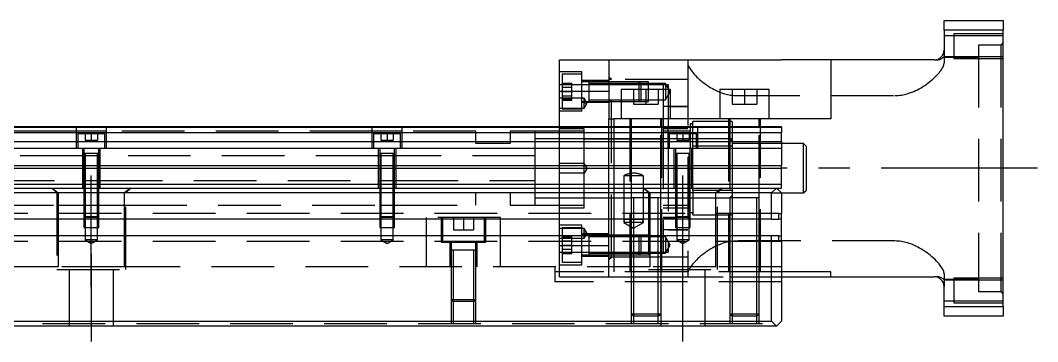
# Model space of a CAD drawing. Extents: x -41 to 1018, y -351 to 109.
# Drawn here: x 605.6 to 812, y -297.8 to -232.6 of the extents above; entities that cross this region are included whole.
import ezdxf

# ---------------------------------------------------------------- set-up
doc = ezdxf.new("R2010")
doc.units = 0
doc.linetypes.add('CENTER', pattern=[50.8, 31.75, -6.35, 6.35, -6.35])
doc.linetypes.add('DASHED', pattern=[19.05, 12.7, -6.35])
doc.layers.get('0').update_dxf_attribs({"linetype": 'CONTINUOUS'})
doc.layers.add('CENTER', color=1, linetype='CENTER')

msp = doc.modelspace()

# ---------------------------------------------------------------- linework, layer by layer
at = {"color": 7, "linetype": 'CONTINUOUS'}
for p, q in [((793, -232.64), (805, -232.64)), ((793, -234.64), (793, -232.64)), ((805, -232.64), (805, -234.64)), ((805, -234.64), (793, -234.64)), ((793, -234.64), (793, -238.64)), ((805, -290.64), (805, -234.64)), ((715, -246.99), (715, -240.64)), ((715, -240.64), (725, -240.64)), ((725, -240.64), (760, -240.64)), ((725, -240.64), (725, -252.64)), ((770, -240.64), (760, -240.64)), ((791, -240.64), (770, -240.64)), ((770, -240.64), (770, -252.64)), ((715, -254.14), (715, -246.99)), ((715, -246.99), (725, -246.99)), ((727.5, -246.64), (727.5, -252.64)), ((737.5, -246.64), (727.5, -246.64)), ((737.5, -252.64), (737.5, -246.64)), ((747.5, -246.64), (747.5, -252.64)), ((757.5, -246.64), (747.5, -246.64)), ((757.5, -252.64), (757.5, -246.64)), ((725, -252.64), (726, -252.64)), ((725, -254.14), (725, -252.64)), ((770, -252.64), (726, -252.64)), ((726, -252.64), (726, -254.14)), ((473.5, -254.14), (760, -254.14)), ((473.5, -254.27), (760, -254.27)), ((473.5, -255.35), (760, -255.35)), ((760, -254.27), (760, -254.14)), ((760, -254.27), (760, -255.35)), ((760, -257.22), (760, -255.35)), ((473.5, -257.22), (760, -257.22)), ((760, -257.22), (760, -258.57)), ((473.5, -258.57), (760, -258.57)), ((760, -258.57), (760, -262.05)), ((473.5, -262.05), (760, -262.05)), ((760, -262.64), (760, -262.05)), ((343.5, -262.64), (760, -262.64)), ((760, -265.84), (760, -262.64)), ((0, -265.84), (760, -265.84)), ((760, -266.64), (760, -265.84)), ((1, -266.64), (759, -266.64)), ((758, -267.64), (2, -267.64)), ((758, -267.64), (759, -266.64)), ((758, -272.94), (758, -267.64)), ((759, -266.64), (760, -267.64)), ((759, -266.64), (760, -266.64)), ((760, -267.64), (760, -271.79)), ((759.5, -272.94), (759.5, -271.79)), ((759.5, -271.79), (760, -271.79)), ((760, -272.94), (760, -271.79)), ((758, -272.94), (2, -272.94)), ((758, -272.94), (759.5, -272.94)), ((760, -272.94), (759.5, -272.94)), ((760, -276.34), (760, -272.94)), ((758, -276.34), (2, -276.34)), ((759.5, -276.34), (758, -276.34)), ((758, -293.64), (758, -276.34)), ((759.5, -276.34), (760, -276.34)), ((759.5, -277.49), (759.5, -276.34)), ((760, -277.49), (760, -276.34)), ((760, -277.49), (759.5, -277.49)), ((760, -277.49), (760, -293.64)), ((770, -283.64), (760, -283.64)), ((760, -284.64), (770, -284.64)), ((770, -284.64), (770, -283.64)), ((770, -284.64), (791, -284.64)), ((793, -290.64), (793, -286.64)), ((793, -292.64), (793, -290.64)), ((793, -290.64), (805, -290.64)), ((805, -290.64), (805, -292.64)), ((805, -292.64), (793, -292.64)), ((759, -294.64), (1, -294.64)), ((2, -293.64), (758, -293.64)), ((759, -294.64), (758, -293.64)), ((760, -293.64), (759, -294.64))]:
    msp.add_line(p, q, dxfattribs=at)
at = {"color": 3, "linetype": 'DASHED'}
for p, q in [((795, -235.79), (793, -235.79)), ((805, -235.39), (795, -235.39)), ((795, -235.39), (795, -240.39)), ((805, -235.79), (795, -235.79)), ((805, -237.14), (804.5, -237.64)), ((793, -238.64), (793, -239.99)), ((804.5, -237.64), (800, -237.64)), ((800, -237.64), (800, -287.64)), ((804.5, -237.64), (804.5, -287.64)), ((741, -240.64), (741, -241.26)), ((741, -241.26), (741.01, -241.4)), ((741, -241.26), (741, -284.02)), ((741.01, -241.4), (741.04, -241.56)), ((791, -240.64), (791.52, -240.64)), ((791, -240.64), (791.52, -240.64)), ((791.52, -240.64), (791.52, -240.64)), ((791.52, -240.64), (791.52, -240.64)), ((792.97, -241.54), (792.99, -241.4)), ((792.99, -241.4), (793, -241.26)), ((793, -239.99), (795, -239.99)), ((793, -239.99), (793, -241.26)), ((800, -240.14), (793, -240.14)), ((795, -239.99), (805, -239.99)), ((795, -240.39), (805, -240.39)), ((719.5, -243.08), (715, -243.08)), ((719.5, -251.08), (719.5, -243.08)), ((741.04, -241.56), (741.08, -241.72)), ((741.08, -241.72), (741.15, -241.9)), ((741.15, -241.9), (741.23, -242.08)), ((741.23, -242.08), (741.34, -242.28)), ((741.34, -242.28), (741.45, -242.47)), ((741.45, -242.47), (741.59, -242.68)), ((741.59, -242.68), (741.79, -242.96)), ((741.79, -242.96), (742.02, -243.24)), ((742.02, -243.24), (742.27, -243.54)), ((791.74, -243.52), (791.96, -243.27)), ((791.96, -243.27), (792.16, -243.02)), ((792.16, -243.02), (792.34, -242.78)), ((792.34, -242.78), (792.5, -242.54)), ((792.5, -242.54), (792.65, -242.3)), ((792.65, -242.3), (792.77, -242.07)), ((792.77, -242.07), (792.87, -241.86)), ((792.87, -241.86), (792.93, -241.69)), ((792.93, -241.69), (792.97, -241.54)), ((719.5, -243.58), (715.5, -243.58)), ((715.5, -243.58), (715.5, -247.08)), ((715.5, -245.35), (717.5, -245.35)), ((717.5, -246.22), (717.5, -245.35)), ((725, -244.83), (719.5, -244.83)), ((720.9, -245.08), (719.5, -245.08)), ((720.9, -245.08), (720.89, -245.08)), ((720.9, -245.08), (720.9, -249.08)), ((720.9, -245.08), (720.9, -245.08)), ((725, -245.08), (720.9, -245.08)), ((720.9, -245.08), (720.9, -245.67)), ((725, -245.43), (720.9, -245.43)), ((725.5, -244.64), (725, -244.14)), ((725.5, -244.64), (725, -244.64)), ((731.15, -245.08), (725, -245.08)), ((731.15, -245.08), (725, -245.08)), ((731.5, -245.43), (725, -245.43)), ((725.5, -280.64), (725.5, -244.64)), ((741, -244.64), (725.5, -244.64)), ((731.5, -245.43), (731.15, -245.08)), ((733, -245.08), (731.15, -245.08)), ((731.15, -247.08), (731.15, -245.08)), ((733, -245.43), (731.5, -245.43)), ((731.5, -245.43), (731.5, -247.08)), ((733, -249.08), (733, -245.08)), ((736.5, -245.43), (733, -245.43)), ((737.45, -247.08), (736.5, -245.43)), ((736.5, -245.43), (736.5, -247.08)), ((742.27, -243.54), (742.55, -243.83)), ((742.55, -243.83), (742.85, -244.14)), ((742.85, -244.14), (743.18, -244.44)), ((743.18, -244.44), (743.47, -244.7)), ((743.47, -244.7), (743.77, -244.96)), ((743.77, -244.96), (744.1, -245.22)), ((744.1, -245.22), (744.43, -245.47)), ((744.43, -245.47), (744.79, -245.73)), ((789.43, -245.57), (789.77, -245.32)), ((789.77, -245.32), (790.1, -245.06)), ((790.1, -245.06), (790.42, -244.8)), ((790.42, -244.8), (790.72, -244.54)), ((790.72, -244.54), (791, -244.28)), ((791, -244.28), (791.26, -244.02)), ((791.26, -244.02), (791.51, -243.77)), ((791.51, -243.77), (791.74, -243.52)), ((715, -245.64), (715.5, -245.64)), ((715, -245.64), (715.5, -245.64)), ((715.5, -245.58), (717.5, -245.58)), ((715.5, -245.64), (719.5, -245.64)), ((715.5, -245.64), (719.5, -245.64)), ((715.5, -246.22), (717.5, -246.22)), ((715.5, -247.08), (715.5, -250.58)), ((715.5, -247.08), (717.5, -247.08)), ((717.5, -247.95), (717.5, -246.22)), ((719.5, -245.64), (720.9, -245.64)), ((719.5, -245.64), (720.9, -245.64)), ((720.9, -245.64), (725, -245.64)), ((720.9, -245.64), (725, -245.64)), ((720.9, -245.67), (720.9, -246.94)), ((720.9, -246.94), (720.9, -247.22)), ((720.9, -247.08), (720.9, -249.08)), ((720.9, -247.22), (720.9, -248.5)), ((725, -245.64), (736, -245.64)), ((725, -245.64), (736, -245.64)), ((730, -246.64), (730, -249.64)), ((731.15, -249.08), (731.15, -247.08)), ((731.5, -247.08), (731.5, -248.73)), ((732.5, -246.64), (732.5, -249.64)), ((735, -246.64), (735, -249.64)), ((736, -245.64), (737, -245.64)), ((736, -245.64), (736, -252.64)), ((736.5, -248.73), (737.45, -247.08)), ((736.5, -247.08), (736.5, -248.73)), ((737, -245.64), (737, -254.14)), ((744.79, -245.73), (745.17, -245.98)), ((745.17, -245.98), (745.57, -246.23)), ((745.57, -246.23), (745.98, -246.47)), ((745.98, -246.47), (746.36, -246.68)), ((746.36, -246.68), (746.75, -246.87)), ((746.75, -246.87), (747.16, -247.06)), ((747.16, -247.06), (747.58, -247.23)), ((747.58, -247.23), (748.01, -247.39)), ((748.01, -247.39), (748.45, -247.53)), ((748.45, -247.53), (748.75, -247.61)), ((748.75, -247.61), (749.06, -247.68)), ((750, -246.64), (750, -249.64)), ((752.5, -246.64), (752.5, -249.64)), ((755, -246.64), (755, -249.64)), ((784.99, -247.67), (785.32, -247.59)), ((785.32, -247.59), (785.64, -247.5)), ((785.64, -247.5), (786.05, -247.37)), ((786.05, -247.37), (786.45, -247.22)), ((786.45, -247.22), (786.83, -247.06)), ((786.83, -247.06), (787.21, -246.89)), ((787.21, -246.89), (787.58, -246.71)), ((787.58, -246.71), (787.93, -246.52)), ((787.93, -246.52), (788.33, -246.29)), ((788.33, -246.29), (788.71, -246.06)), ((788.71, -246.06), (789.07, -245.82)), ((789.07, -245.82), (789.43, -245.57)), ((720, -248.44), (715, -248.44)), ((715.5, -247.95), (717.5, -247.95)), ((715.5, -248.58), (717.5, -248.58)), ((715.5, -248.82), (717.5, -248.82)), ((717.5, -248.82), (717.5, -247.95)), ((719.5, -249.08), (720.9, -249.08)), ((725, -249.33), (719.5, -249.33)), ((720.6, -249.44), (720, -248.44)), ((720, -249.44), (720, -248.44)), ((720, -250.44), (720.6, -249.44)), ((720.6, -249.44), (720, -249.44)), ((720, -250.44), (720, -249.44)), ((720.89, -249.08), (720.9, -249.08)), ((720.9, -248.5), (720.9, -249.08)), ((720.9, -248.73), (725, -248.73)), ((720.9, -249.08), (720.9, -249.08)), ((720.9, -249.08), (725, -249.08)), ((725, -248.73), (727.5, -248.73)), ((725, -249.08), (727.5, -249.08)), ((725, -249.08), (727.5, -249.08)), ((727.5, -248.73), (731.5, -248.73)), ((727.5, -249.08), (731.15, -249.08)), ((727.5, -249.08), (731.15, -249.08)), ((730, -249.64), (732.5, -249.64)), ((731.15, -249.08), (731.5, -248.73)), ((731.15, -249.08), (733, -249.08)), ((731.5, -248.73), (733, -248.73)), ((732.5, -249.64), (735, -249.64)), ((733, -248.73), (736.5, -248.73)), ((749.06, -247.68), (749.37, -247.75)), ((749.37, -247.75), (749.68, -247.8)), ((749.68, -247.8), (750.01, -247.84)), ((750, -249.64), (752.5, -249.64)), ((750.01, -247.84), (750.34, -247.88)), ((750.34, -247.88), (750.67, -247.89)), ((750.67, -247.89), (751, -247.9)), ((751, -247.9), (783, -247.9)), ((752.5, -249.64), (755, -249.64)), ((783, -247.9), (783.33, -247.89)), ((783.33, -247.89), (783.66, -247.88)), ((783.66, -247.88), (783.99, -247.84)), ((783.99, -247.84), (784.32, -247.8)), ((784.32, -247.8), (784.66, -247.74)), ((784.66, -247.74), (784.99, -247.67)), ((715, -250.44), (720, -250.44)), ((719.5, -251.08), (715, -251.08)), ((715.5, -250.58), (719.5, -250.58)), ((737, -250.14), (736, -250.14)), ((737, -250.14), (741, -250.14)), ((741, -250.14), (737, -250.14)), ((729.25, -252.64), (729.25, -283.64)), ((729.5, -252.64), (729.5, -254.14)), ((735.5, -254.14), (735.5, -252.64)), ((735.75, -283.64), (735.75, -252.64)), ((736, -252.64), (736, -254.14)), ((741.5, -253.64), (741.5, -254.14)), ((741.75, -253.64), (741.5, -253.64)), ((742, -254.14), (742, -253.14)), ((749.5, -253.14), (742, -253.14)), ((749.25, -252.64), (749.25, -283.64)), ((749.5, -252.64), (749.5, -254.14)), ((750, -253.14), (749.5, -253.14)), ((750, -253.14), (750, -254.14)), ((755.5, -254.14), (755.5, -252.64)), ((755.75, -283.64), (755.75, -252.64)), ((617, -255.14), (563, -255.14)), ((617, -258.64), (617, -254.14)), ((623, -255.14), (617, -255.14)), ((617.25, -255.64), (617.25, -258.64)), ((622.75, -255.64), (617.25, -255.64)), ((618.75, -255.64), (618.75, -256.94)), ((620, -255.64), (620, -256.94)), ((621.25, -255.64), (621.25, -256.94)), ((622.75, -258.64), (622.75, -255.64)), ((623, -254.14), (623, -258.64)), ((677, -255.14), (623, -255.14)), ((677, -258.64), (677, -254.14)), ((683, -255.14), (677, -255.14)), ((677.25, -255.64), (677.25, -258.64)), ((682.75, -255.64), (677.25, -255.64)), ((678.75, -255.64), (678.75, -256.94)), ((680, -255.64), (680, -256.94)), ((681.25, -255.64), (681.25, -256.94)), ((682.75, -258.64), (682.75, -255.64)), ((683, -254.14), (683, -258.64)), ((698, -255.14), (683, -255.14)), ((698, -257.64), (698, -255.14)), ((710, -255.14), (705, -255.14)), ((705, -255.14), (705, -257.64)), ((715, -255.14), (710, -255.14)), ((710, -255.14), (710, -262.64)), ((710, -255.14), (710, -262.64)), ((715, -266.64), (715, -254.14)), ((720, -254.64), (715, -254.64)), ((720, -255.14), (715, -255.14)), ((720, -261.64), (720, -254.64)), ((725, -266.64), (725, -254.14)), ((726, -254.14), (726, -266.64)), ((729.5, -254.14), (729.5, -263.66)), ((735.5, -268.64), (735.5, -254.14)), ((736, -254.14), (736, -276.34)), ((741, -254.64), (736, -254.64)), ((737, -255.14), (736, -255.14)), ((737, -258.64), (737, -254.14)), ((741, -255.14), (737, -255.14)), ((737.25, -255.64), (737.25, -258.64)), ((742.75, -255.64), (737.25, -255.64)), ((738.75, -255.64), (738.75, -256.94)), ((740, -255.64), (740, -256.94)), ((741.5, -255.14), (741, -255.14)), ((741.25, -255.64), (741.25, -256.94)), ((741.5, -254.14), (741.5, -255.64)), ((741.5, -255.64), (741.5, -258.64)), ((742, -255.64), (742, -254.14)), ((742, -258.17), (742, -255.64)), ((742.75, -258.64), (742.75, -255.64)), ((743, -254.14), (743, -258.64)), ((749.5, -254.14), (749.5, -268.64)), ((750, -254.14), (750, -258.17)), ((755.5, -268.64), (755.5, -254.14)), ((618.75, -256.94), (620, -256.94)), ((620, -256.94), (621.25, -256.94)), ((678.75, -256.94), (680, -256.94)), ((680, -256.94), (681.25, -256.94)), ((705, -257.64), (698, -257.64)), ((715, -256.64), (710, -256.64)), ((720, -256.64), (715, -256.64)), ((725, -256.64), (720, -256.64)), ((720, -256.64), (725, -256.64)), ((729.5, -256.64), (725, -256.64)), ((725, -256.64), (729.5, -256.64)), ((735.5, -256.64), (729.5, -256.64)), ((729.5, -256.64), (735.5, -256.64)), ((736, -256.64), (735.5, -256.64)), ((735.5, -256.64), (736, -256.64)), ((737, -256.64), (736, -256.64)), ((737.25, -256.64), (737, -256.64)), ((741, -256.64), (737.25, -256.64)), ((738.75, -256.94), (740, -256.94)), ((740, -256.94), (741.25, -256.94)), ((741.5, -256.64), (741, -256.64)), ((742, -256.64), (741.5, -256.64)), ((742, -256.64), (741.5, -256.64)), ((742.75, -256.64), (742, -256.64)), ((742.75, -256.64), (742, -256.64)), ((743, -256.64), (742.75, -256.64)), ((743, -256.64), (742.75, -256.64)), ((749.5, -256.64), (743, -256.64)), ((749.5, -256.64), (743, -256.64)), ((750, -257.14), (749.5, -256.64)), ((750, -256.64), (749.5, -256.64)), ((755.5, -257.64), (750, -257.64)), ((760, -257.64), (755.5, -257.64)), ((764.5, -257.64), (760, -257.64)), ((765, -258.14), (764.5, -257.64)), ((764.5, -262.64), (764.5, -257.64)), ((623, -258.64), (617, -258.64)), ((618.25, -266.64), (618.25, -258.64)), ((618.5, -258.64), (618.5, -259.64)), ((618.5, -259.63), (618.5, -259.64)), ((621.5, -259.64), (618.5, -259.64)), ((618.5, -259.64), (618.5, -266.64)), ((618.5, -259.64), (618.5, -259.64)), ((620, -259.64), (618.5, -259.64)), ((618.75, -259.64), (618.75, -266.64)), ((621.5, -259.64), (620, -259.64)), ((621.25, -266.64), (621.25, -259.64)), ((621.5, -259.64), (621.5, -258.64)), ((621.5, -259.64), (621.5, -259.63)), ((621.5, -266.64), (621.5, -259.64)), ((621.5, -259.64), (621.5, -259.64)), ((621.75, -258.64), (621.75, -266.64)), ((683, -258.64), (677, -258.64)), ((678.25, -266.64), (678.25, -258.64)), ((678.5, -258.64), (678.5, -259.64)), ((678.5, -259.63), (678.5, -259.64)), ((681.5, -259.64), (678.5, -259.64)), ((678.5, -259.64), (678.5, -266.64)), ((678.5, -259.64), (678.5, -259.64)), ((680, -259.64), (678.5, -259.64)), ((678.75, -259.64), (678.75, -266.64)), ((681.5, -259.64), (680, -259.64)), ((681.25, -266.64), (681.25, -259.64)), ((681.5, -259.64), (681.5, -258.64)), ((681.5, -259.64), (681.5, -259.63)), ((681.5, -266.64), (681.5, -259.64)), ((681.5, -259.64), (681.5, -259.64)), ((681.75, -258.64), (681.75, -266.64)), ((737, -258.64), (737, -279.64)), ((743, -258.64), (737, -258.64)), ((738.25, -266.64), (738.25, -258.64)), ((738.5, -258.64), (738.5, -259.64)), ((738.5, -259.63), (738.5, -259.64)), ((741.5, -259.64), (738.5, -259.64)), ((740, -259.64), (738.5, -259.64)), ((738.5, -259.64), (738.5, -259.64)), ((738.5, -259.64), (738.5, -266.64)), ((741.5, -259.64), (738.5, -259.64)), ((738.75, -259.64), (738.75, -266.64)), ((741.5, -259.64), (740, -259.64)), ((741.25, -266.64), (741.25, -259.64)), ((741.5, -259.64), (741.5, -258.64)), ((741.5, -259.64), (741.5, -259.63)), ((741.5, -259.64), (741.5, -259.64)), ((741.5, -266.64), (741.5, -259.64)), ((741.75, -258.64), (741.75, -266.64)), ((742, -258.64), (742, -258.17)), ((742.75, -258.17), (742, -258.17)), ((742, -267.11), (742, -258.64)), ((743, -258.17), (742.75, -258.17)), ((749.5, -258.17), (743, -258.17)), ((750, -258.17), (749.5, -258.17)), ((750, -258.17), (750, -267.11)), ((765, -258.14), (765, -262.64)), ((618.25, -260.14), (561.75, -260.14)), ((618.5, -260.14), (618.25, -260.14)), ((618.75, -260.14), (618.5, -260.14)), ((621.25, -260.14), (618.75, -260.14)), ((621.5, -260.14), (621.25, -260.14)), ((621.75, -260.14), (621.5, -260.14)), ((678.25, -260.14), (621.75, -260.14)), ((678.5, -260.14), (678.25, -260.14)), ((678.75, -260.14), (678.5, -260.14)), ((681.25, -260.14), (678.75, -260.14)), ((681.5, -260.14), (681.25, -260.14)), ((681.75, -260.14), (681.5, -260.14)), ((710, -260.14), (681.75, -260.14)), ((720, -261.64), (715, -261.64)), ((720.6, -262.64), (720, -261.64)), ((720, -263.64), (720, -261.64)), ((473.5, -262.64), (760, -262.64)), ((710, -262.64), (710, -266.64)), ((710, -262.64), (710, -266.64)), ((720, -263.64), (715, -263.64)), ((720.6, -262.64), (720, -263.64)), ((720, -270.64), (720, -263.64)), ((728, -264.14), (728, -266.64)), ((732, -264.14), (728, -264.14)), ((729.5, -263.66), (729.5, -266.64)), ((730.06, -263.64), (729.94, -263.64)), ((732, -266.64), (732, -264.14)), ((764.5, -267.64), (764.5, -262.64)), ((765, -262.64), (765, -267.14)), ((561.75, -265.14), (618.25, -265.14)), ((618.25, -265.14), (618.5, -265.14)), ((618.5, -265.14), (618.75, -265.14)), ((618.75, -265.14), (621.25, -265.14)), ((621.25, -265.14), (621.5, -265.14)), ((621.5, -265.14), (621.75, -265.14)), ((621.75, -265.14), (678.25, -265.14)), ((678.25, -265.14), (678.5, -265.14)), ((678.5, -265.14), (678.75, -265.14)), ((678.75, -265.14), (681.25, -265.14)), ((681.25, -265.14), (681.5, -265.14)), ((681.5, -265.14), (681.75, -265.14)), ((681.75, -265.14), (710, -265.14)), ((612, -266.64), (613, -267.64)), ((612.06, -266.64), (613.29, -267.64)), ((613, -267.64), (613, -283.14)), ((613.29, -267.64), (613.29, -272.94)), ((618.5, -266.64), (618.5, -272.39)), ((618.5, -266.64), (618.5, -272.39)), ((618.75, -266.64), (618.75, -272.64)), ((621.25, -272.64), (621.25, -266.64)), ((621.5, -272.39), (621.5, -266.64)), ((621.5, -272.39), (621.5, -266.64)), ((627.94, -266.64), (626.71, -267.64)), ((626.71, -272.94), (626.71, -267.64)), ((627, -267.64), (628, -266.64)), ((627, -283.14), (627, -267.64)), ((678.5, -266.64), (678.5, -272.39)), ((678.5, -266.64), (678.5, -272.39)), ((678.75, -266.64), (678.75, -272.64)), ((681.25, -272.64), (681.25, -266.64)), ((681.5, -272.39), (681.5, -266.64)), ((681.5, -272.39), (681.5, -266.64)), ((698, -270.14), (698, -267.64)), ((705, -267.64), (705, -270.14)), ((710, -266.64), (710, -270.14)), ((710, -266.64), (710, -270.14)), ((715, -272.94), (715, -266.64)), ((725, -272.94), (725, -266.64)), ((726, -266.64), (726, -272.94)), ((728, -266.64), (728, -272.94)), ((729.5, -266.64), (729.5, -268.64)), ((732, -266.64), (733, -267.64)), ((732, -272.94), (732, -266.64)), ((732.06, -266.64), (733.29, -267.64)), ((733, -267.64), (733, -283.14)), ((733.29, -267.64), (733.29, -272.94)), ((738.5, -266.64), (738.5, -272.39)), ((738.5, -266.64), (738.5, -272.39)), ((738.75, -266.64), (738.75, -272.64)), ((741.25, -272.64), (741.25, -266.64)), ((741.5, -272.39), (741.5, -266.64)), ((741.5, -272.39), (741.5, -266.64)), ((742, -267.11), (742, -272.14)), ((750, -267.11), (742, -267.11)), ((747.94, -266.64), (746.71, -267.64)), ((746.71, -272.94), (746.71, -267.64)), ((747, -267.64), (748, -266.64)), ((747, -283.14), (747, -267.64)), ((749.5, -268.64), (750, -268.14)), ((750, -267.11), (750, -268.64)), ((758, -267.64), (760, -267.64)), ((760, -267.64), (764.5, -267.64)), ((764.5, -267.64), (765, -267.14)), ((561.5, -270.14), (613.29, -270.14)), ((613.29, -270.14), (618.5, -270.14)), ((618.5, -270.14), (618.75, -270.14)), ((618.75, -270.14), (621.25, -270.14)), ((621.25, -270.14), (621.5, -270.14)), ((621.5, -270.14), (626.71, -270.14)), ((626.71, -270.14), (678.5, -270.14)), ((678.5, -270.14), (678.75, -270.14)), ((678.75, -270.14), (681.25, -270.14)), ((681.25, -270.14), (681.5, -270.14)), ((681.5, -270.14), (698, -270.14)), ((705, -270.14), (710, -270.14)), ((710, -268.64), (715, -268.64)), ((710, -270.14), (715, -270.14)), ((715, -268.64), (720, -268.64)), ((715, -270.14), (720, -270.14)), ((720, -268.64), (725, -268.64)), ((720, -268.64), (725, -268.64)), ((725, -268.64), (728, -268.64)), ((725, -268.64), (728, -268.64)), ((728, -268.64), (729.4, -268.64)), ((728, -268.64), (729.4, -268.64)), ((729.4, -268.64), (729.5, -268.64)), ((729.4, -268.64), (729.5, -268.64)), ((729.5, -268.63), (729.5, -268.64)), ((735.5, -268.64), (729.5, -268.64)), ((735.5, -268.64), (729.5, -268.64)), ((729.5, -268.64), (729.5, -272.94)), ((729.5, -268.64), (729.5, -268.64)), ((730, -268.64), (730, -273.64)), ((735, -276.34), (735, -268.64)), ((735.5, -276.34), (735.5, -268.63)), ((735.5, -268.64), (735.6, -268.64)), ((735.5, -268.64), (735.6, -268.64)), ((735.6, -268.64), (736, -268.64)), ((735.6, -268.64), (736, -268.64)), ((736, -268.64), (741.5, -268.64)), ((736, -270.14), (741.5, -270.14)), ((741.5, -268.64), (749.5, -268.64)), ((749.5, -268.63), (749.5, -276.34)), ((755.5, -268.64), (749.5, -268.64)), ((755.5, -268.64), (749.5, -268.64)), ((750, -268.64), (750, -276.34)), ((755, -276.34), (755, -268.64)), ((755.5, -276.34), (755.5, -268.63)), ((759.5, -271.79), (0.5, -271.79)), ((618.5, -272.39), (618.75, -272.64)), ((618.5, -272.39), (618.5, -272.94)), ((618.5, -272.39), (621.5, -272.39)), ((621.25, -272.64), (621.5, -272.39)), ((621.5, -272.94), (621.5, -272.39)), ((678.5, -272.39), (678.75, -272.64)), ((678.5, -272.39), (678.5, -272.94)), ((678.5, -272.39), (681.5, -272.39)), ((681.25, -272.64), (681.5, -272.39)), ((681.5, -272.94), (681.5, -272.39)), ((715, -270.64), (720, -270.64)), ((736, -270.64), (741, -270.64)), ((738.5, -272.39), (738.75, -272.64)), ((738.5, -272.39), (738.5, -272.94)), ((738.5, -272.39), (741.5, -272.39)), ((741.25, -272.64), (741.5, -272.39)), ((741.75, -271.64), (741.5, -271.64)), ((741.5, -272.94), (741.5, -272.39)), ((750, -272.14), (742, -272.14)), ((613.29, -272.94), (613.29, -276.34)), ((618.5, -272.94), (618.5, -274.64)), ((618.75, -272.64), (618.75, -274.64)), ((621.25, -272.64), (618.75, -272.64)), ((621.25, -274.64), (621.25, -272.64)), ((621.5, -274.64), (621.5, -272.94)), ((626.71, -276.34), (626.71, -272.94)), ((678.5, -272.94), (678.5, -274.64)), ((678.75, -272.64), (678.75, -274.64)), ((681.25, -272.64), (678.75, -272.64)), ((681.25, -274.64), (681.25, -272.64)), ((681.5, -274.64), (681.5, -272.94)), ((688, -272.94), (688, -272.64)), ((703, -272.64), (688, -272.64)), ((688, -276.34), (688, -272.94)), ((691, -272.64), (691, -277.64)), ((691.25, -272.64), (691.25, -272.94)), ((691.25, -272.94), (691.25, -276.34)), ((693.5, -272.64), (693.5, -275.14)), ((695.5, -272.64), (695.5, -275.14)), ((697.5, -272.64), (697.5, -275.14)), ((699.75, -272.94), (699.75, -272.64)), ((699.75, -276.34), (699.75, -272.94)), ((700, -277.64), (700, -272.64)), ((703, -272.94), (703, -272.64)), ((703, -276.34), (703, -272.94)), ((715, -276.34), (715, -272.94)), ((719.5, -274.2), (715, -274.2)), ((719.5, -278.2), (719.5, -274.2)), ((725, -276.34), (725, -272.94)), ((726, -272.94), (726, -276.34)), ((728, -272.94), (728, -273.01)), ((728, -273.01), (728, -273.64)), ((728, -273.01), (728.17, -273.64)), ((732, -273.01), (728, -273.01)), ((728, -273.64), (730, -274.79)), ((732, -273.64), (728, -273.64)), ((729.5, -272.94), (729.5, -273.64)), ((729.5, -273.64), (729.5, -276.34)), ((730, -273.64), (730, -276.34)), ((730, -274.79), (732, -273.64)), ((731.83, -273.64), (732, -273.01)), ((732, -273.01), (732, -272.94)), ((732, -273.64), (732, -273.01)), ((733.29, -272.94), (733.29, -276.34)), ((736, -272.64), (738.75, -272.64)), ((738.75, -272.64), (736, -272.64)), ((738.5, -272.94), (738.5, -274.64)), ((738.75, -272.64), (738.75, -274.64)), ((741.25, -272.64), (738.75, -272.64)), ((741.25, -274.64), (741.25, -272.64)), ((741.5, -274.64), (741.5, -272.94)), ((746.71, -276.34), (746.71, -272.94)), ((613.29, -276.34), (613.29, -282.64)), ((618.5, -274.64), (621.5, -274.64)), ((618.75, -274.64), (618.75, -277.14)), ((621.25, -277.14), (621.25, -274.64)), ((626.71, -282.64), (626.71, -276.34)), ((678.5, -274.64), (681.5, -274.64)), ((678.75, -274.64), (678.75, -277.14)), ((681.25, -277.14), (681.25, -274.64)), ((688, -282.64), (688, -276.34)), ((691.25, -276.34), (691.25, -277.64)), ((693.5, -275.14), (695.5, -275.14)), ((695.5, -275.14), (697.5, -275.14)), ((699.75, -277.64), (699.75, -276.34)), ((703, -282.64), (703, -276.34)), ((720, -274.84), (715, -274.84)), ((715, -278.29), (715, -276.34)), ((719.5, -274.7), (715.5, -274.7)), ((715.5, -274.7), (715.5, -276.34)), ((715.5, -276.34), (715.5, -281.7)), ((715.5, -276.46), (717.5, -276.46)), ((717.5, -276.7), (717.5, -276.46)), ((725, -275.95), (719.5, -275.95)), ((720.9, -276.2), (719.5, -276.2)), ((720.6, -275.84), (720, -274.84)), ((720, -275.84), (720, -274.84)), ((720, -276.84), (720.6, -275.84)), ((720.6, -275.84), (720, -275.84)), ((720, -276.84), (720, -275.84)), ((720.9, -276.2), (720.89, -276.2)), ((720.9, -276.2), (720.9, -276.34)), ((725, -276.2), (720.9, -276.2)), ((720.9, -276.2), (720.9, -276.2)), ((720.9, -276.2), (720.9, -280.2)), ((720.9, -276.34), (720.9, -276.55)), ((729.5, -276.2), (725, -276.2)), ((729.5, -276.2), (725, -276.2)), ((725, -283.64), (725, -276.34)), ((726, -276.34), (726, -283.64)), ((730, -276.2), (729.5, -276.2)), ((730, -276.2), (729.5, -276.2)), ((729.5, -276.34), (729.5, -283.64)), ((731.15, -276.2), (730, -276.2)), ((731.15, -276.2), (730, -276.2)), ((730, -276.34), (730, -283.64)), ((731.15, -276.34), (731.15, -276.2)), ((731.29, -276.34), (731.15, -276.2)), ((733, -276.2), (731.15, -276.2)), ((731.15, -280.2), (731.15, -276.34)), ((731.5, -276.55), (731.29, -276.34)), ((733.29, -276.34), (733.29, -282.64)), ((735, -282.64), (735, -276.34)), ((735.5, -282.64), (735.5, -276.34)), ((737, -275.14), (736, -275.14)), ((736, -276.34), (736, -279.64)), ((737, -275.14), (741, -275.14)), ((741, -275.14), (737, -275.14)), ((738.5, -274.64), (741.5, -274.64)), ((738.75, -274.64), (738.75, -277.14)), ((741.25, -277.14), (741.25, -274.64)), ((746.71, -282.64), (746.71, -276.34)), ((749.5, -276.34), (749.5, -283.64)), ((750, -276.34), (750, -283.64)), ((755, -283.64), (755, -276.34)), ((755.5, -283.64), (755.5, -276.34)), ((759.5, -277.49), (0.5, -277.49)), ((618.75, -277.14), (620, -277.86)), ((621.25, -277.14), (618.75, -277.14)), ((620, -277.86), (621.25, -277.14)), ((678.75, -277.14), (680, -277.86)), ((681.25, -277.14), (678.75, -277.14)), ((680, -277.86), (681.25, -277.14)), ((691, -277.64), (700, -277.64)), ((692.75, -277.64), (692.75, -282.64)), ((693, -277.64), (693, -279.24)), ((698, -279.24), (698, -277.64)), ((698.25, -282.64), (698.25, -277.64)), ((715, -276.84), (720, -276.84)), ((715, -284.64), (715, -278.29)), ((715, -278.29), (725, -278.29)), ((715.5, -276.7), (717.5, -276.7)), ((715.5, -277.33), (717.5, -277.33)), ((715.5, -278.2), (717.5, -278.2)), ((717.5, -278.2), (717.5, -276.7)), ((717.5, -279.7), (717.5, -278.2)), ((719.5, -282.2), (719.5, -278.2)), ((720.9, -276.55), (720.9, -279.85)), ((725, -276.55), (720.9, -276.55)), ((720.9, -278.2), (720.9, -280.2)), ((729.5, -276.55), (725, -276.55)), ((730, -276.55), (729.5, -276.55)), ((731.5, -276.55), (730, -276.55)), ((733, -276.55), (731.5, -276.55)), ((731.5, -276.55), (731.5, -279.85)), ((736.5, -276.55), (733, -276.55)), ((737.45, -278.2), (736.5, -276.55)), ((736.5, -276.55), (736.5, -279.85)), ((736.5, -279.85), (737.45, -278.2)), ((738.75, -277.14), (740, -277.86)), ((741.25, -277.14), (738.75, -277.14)), ((740, -277.86), (741.25, -277.14)), ((746.42, -278.57), (746.07, -278.76)), ((746.79, -278.39), (746.42, -278.57)), ((747.17, -278.22), (746.79, -278.39)), ((747.55, -278.06), (747.17, -278.22)), ((747.95, -277.91), (747.55, -278.06)), ((748.36, -277.78), (747.95, -277.91)), ((748.68, -277.69), (748.36, -277.78)), ((749.01, -277.61), (748.68, -277.69)), ((749.34, -277.54), (749.01, -277.61)), ((749.62, -277.49), (749.34, -277.54)), ((751, -277.38), (749.62, -277.49)), ((783, -277.38), (751, -277.38)), ((783.33, -277.39), (783, -277.38)), ((783.66, -277.4), (783.33, -277.39)), ((783.99, -277.44), (783.66, -277.4)), ((784.32, -277.48), (783.99, -277.44)), ((784.63, -277.53), (784.32, -277.48)), ((784.94, -277.6), (784.63, -277.53)), ((785.25, -277.67), (784.94, -277.6)), ((785.55, -277.75), (785.25, -277.67)), ((785.99, -277.89), (785.55, -277.75)), ((786.42, -278.05), (785.99, -277.89)), ((786.84, -278.22), (786.42, -278.05)), ((787.25, -278.41), (786.84, -278.22)), ((787.64, -278.6), (787.25, -278.41)), ((693, -279.23), (693, -279.24)), ((698, -279.24), (693, -279.24)), ((698, -279.24), (693, -279.24)), ((693, -279.24), (693, -279.24)), ((693, -279.24), (693, -282.64)), ((693.4, -279.24), (693.4, -282.64)), ((697.6, -282.64), (697.6, -279.24)), ((698, -279.24), (698, -279.23)), ((698, -279.24), (698, -279.24)), ((698, -282.64), (698, -279.24)), ((715, -279.64), (715.5, -279.64)), ((715, -279.64), (715.5, -279.64)), ((715.5, -279.06), (717.5, -279.06)), ((715.5, -279.64), (719.5, -279.64)), ((715.5, -279.64), (719.5, -279.64)), ((715.5, -279.7), (717.5, -279.7)), ((715.5, -279.93), (717.5, -279.93)), ((717.5, -279.93), (717.5, -279.7)), ((719.5, -279.64), (720.9, -279.64)), ((719.5, -279.64), (720.9, -279.64)), ((719.5, -280.2), (720.9, -280.2)), ((719.5, -280.45), (725, -280.45)), ((720.89, -280.2), (725, -280.2)), ((720.9, -279.64), (725, -279.64)), ((720.9, -279.64), (725, -279.64)), ((720.9, -279.85), (720.9, -280.2)), ((720.9, -279.85), (725, -279.85)), ((725, -279.64), (729.5, -279.64)), ((725, -279.64), (729.5, -279.64)), ((725, -279.85), (729.5, -279.85)), ((725, -280.2), (729.5, -280.2)), ((725, -280.2), (729.5, -280.2)), ((725.5, -280.64), (725, -280.64)), ((725, -281.14), (725.5, -280.64)), ((729.5, -280.64), (725.5, -280.64)), ((729.5, -279.64), (730, -279.64)), ((729.5, -279.64), (730, -279.64)), ((729.5, -279.85), (730, -279.85)), ((729.5, -280.2), (730, -280.2)), ((729.5, -280.2), (730, -280.2)), ((730, -280.64), (729.5, -280.64)), ((730, -279.64), (731.5, -279.64)), ((730, -279.64), (731.5, -279.64)), ((730, -279.85), (731.5, -279.85)), ((730, -280.2), (731.15, -280.2)), ((730, -280.2), (731.15, -280.2)), ((733.29, -280.64), (730, -280.64)), ((731.15, -280.2), (731.5, -279.85)), ((731.15, -280.2), (733, -280.2)), ((731.5, -279.64), (733, -279.64)), ((731.5, -279.64), (733, -279.64)), ((731.5, -279.85), (733, -279.85)), ((733, -279.64), (733.29, -279.64)), ((733, -279.64), (733.29, -279.64)), ((733, -279.85), (736.5, -279.85)), ((733.29, -279.64), (735, -279.64)), ((733.29, -279.64), (735, -279.64)), ((735, -280.64), (733.29, -280.64)), ((735, -279.64), (735.5, -279.64)), ((735, -279.64), (735.5, -279.64)), ((735.5, -280.64), (735, -280.64)), ((735.5, -279.64), (736, -279.64)), ((735.5, -279.64), (736, -279.64)), ((741, -280.64), (735.5, -280.64)), ((736, -279.64), (737, -279.64)), ((743.58, -280.48), (743.28, -280.74)), ((743.9, -280.22), (743.58, -280.48)), ((744.23, -279.96), (743.9, -280.22)), ((744.57, -279.71), (744.23, -279.96)), ((744.93, -279.46), (744.57, -279.71)), ((745.29, -279.22), (744.93, -279.46)), ((745.67, -278.99), (745.29, -279.22)), ((746.07, -278.76), (745.67, -278.99)), ((788.02, -278.81), (787.64, -278.6)), ((788.43, -279.05), (788.02, -278.81)), ((788.83, -279.3), (788.43, -279.05)), ((789.21, -279.55), (788.83, -279.3)), ((789.57, -279.81), (789.21, -279.55)), ((789.9, -280.06), (789.57, -279.81)), ((790.23, -280.32), (789.9, -280.06)), ((790.53, -280.58), (790.23, -280.32)), ((790.82, -280.84), (790.53, -280.58)), ((613.29, -282.64), (506.71, -282.64)), ((626.71, -282.64), (613.29, -282.64)), ((733.29, -282.64), (626.71, -282.64)), ((693, -282.64), (693, -289.24)), ((693, -282.64), (693, -289.24)), ((693.4, -282.64), (693.4, -289.64)), ((697.6, -289.64), (697.6, -282.64)), ((698, -289.24), (698, -282.64)), ((698, -289.24), (698, -282.64)), ((714, -282.64), (714, -283.64)), ((715, -282.2), (719.5, -282.2)), ((715.5, -281.7), (719.5, -281.7)), ((746.71, -282.64), (733.29, -282.64)), ((735, -283.64), (735, -282.64)), ((735.5, -283.14), (735.5, -282.64)), ((741.66, -282.5), (741.5, -282.74)), ((741.84, -282.26), (741.66, -282.5)), ((742.04, -282.01), (741.84, -282.26)), ((742.26, -281.76), (742.04, -282.01)), ((742.49, -281.51), (742.26, -281.76)), ((742.74, -281.26), (742.49, -281.51)), ((743, -281), (742.74, -281.26)), ((743.28, -280.74), (743, -281)), ((760, -282.64), (746.71, -282.64)), ((791.15, -281.14), (790.82, -280.84)), ((791.45, -281.45), (791.15, -281.14)), ((791.73, -281.74), (791.45, -281.45)), ((791.98, -282.04), (791.73, -281.74)), ((792.21, -282.32), (791.98, -282.04)), ((792.41, -282.6), (792.21, -282.32)), ((792.55, -282.81), (792.41, -282.6)), ((613, -283.14), (627, -283.14)), ((615.5, -283.14), (615.5, -294.64)), ((624.5, -294.64), (624.5, -283.14)), ((714, -283.64), (714, -285.64)), ((724, -283.64), (714, -283.64)), ((715, -284.64), (725, -284.64)), ((760, -283.64), (724, -283.64)), ((725, -284.64), (725, -283.64)), ((725, -284.64), (729.5, -284.64)), ((729.5, -283.64), (729.5, -292.14)), ((729.5, -283.64), (729.5, -292.14)), ((729.5, -284.64), (730, -284.64)), ((730, -283.64), (730, -292.64)), ((730, -284.64), (735, -284.64)), ((733, -283.14), (747, -283.14)), ((735, -292.64), (735, -283.64)), ((735, -284.64), (735.5, -284.64)), ((735.5, -283.14), (735.5, -294.64)), ((735.5, -284.64), (749.5, -284.64)), ((741.01, -283.88), (741, -284.02)), ((741, -284.02), (741, -284.64)), ((741.03, -283.74), (741.01, -283.88)), ((741.07, -283.59), (741.03, -283.74)), ((741.13, -283.42), (741.07, -283.59)), ((741.23, -283.21), (741.13, -283.42)), ((741.35, -282.98), (741.23, -283.21)), ((741.5, -282.74), (741.35, -282.98)), ((744.5, -294.64), (744.5, -283.14)), ((749.5, -283.64), (749.5, -292.14)), ((749.5, -283.64), (749.5, -292.14)), ((749.5, -284.64), (750, -284.64)), ((750, -283.64), (750, -292.64)), ((750, -284.64), (755, -284.64)), ((755, -292.64), (755, -283.64)), ((755, -284.64), (755.5, -284.64)), ((755.5, -292.14), (755.5, -283.64)), ((755.5, -292.14), (755.5, -283.64)), ((755.5, -284.64), (760, -284.64)), ((791.52, -284.64), (791.52, -284.64)), ((791.52, -284.64), (791.52, -284.64)), ((792.66, -283), (792.55, -282.81)), ((792.77, -283.2), (792.66, -283)), ((792.85, -283.38), (792.77, -283.2)), ((792.92, -283.56), (792.85, -283.38)), ((792.96, -283.72), (792.92, -283.56)), ((792.99, -283.88), (792.96, -283.72)), ((793, -284.02), (792.99, -283.88)), ((793, -284.02), (793, -285.29)), ((719, -285.64), (714, -285.64)), ((760, -285.64), (719, -285.64)), ((793, -285.14), (800, -285.14)), ((795, -285.29), (793, -285.29)), ((793, -285.29), (793, -286.64)), ((805, -284.89), (795, -284.89)), ((795, -284.89), (795, -289.89)), ((805, -285.29), (795, -285.29)), ((800, -287.64), (804.5, -287.64)), ((804.5, -287.64), (805, -288.14)), ((693, -289.24), (693.4, -289.64)), ((693, -289.24), (693, -294.14)), ((693, -289.24), (698, -289.24)), ((693.4, -289.64), (693.4, -294.14)), ((697.6, -289.64), (693.4, -289.64)), ((697.6, -289.64), (698, -289.24)), ((697.6, -294.14), (697.6, -289.64)), ((698, -294.14), (698, -289.24)), ((793, -289.49), (795, -289.49)), ((795, -289.49), (805, -289.49)), ((795, -289.89), (805, -289.89)), ((729.5, -292.14), (730, -292.64)), ((729.5, -292.14), (729.5, -294.14)), ((729.5, -292.14), (735.5, -292.14)), ((730, -292.64), (730, -294.14)), ((735, -292.64), (730, -292.64)), ((735, -292.64), (735.5, -292.14)), ((735, -294.14), (735, -292.64)), ((749.5, -292.14), (750, -292.64)), ((749.5, -292.14), (749.5, -294.14)), ((749.5, -292.14), (755.5, -292.14)), ((750, -292.64), (750, -294.14)), ((755, -292.64), (750, -292.64)), ((755, -292.64), (755.5, -292.14)), ((755, -294.14), (755, -292.64)), ((755.5, -294.14), (755.5, -292.14)), ((0.5, -294.14), (759.5, -294.14))]:
    msp.add_line(p, q, dxfattribs=at)
at = {"color": 7, "linetype": 'CONTINUOUS'}
for centre, start, end in [((791, -238.64), 270, 0), ((791, -286.64), 0, 90)]:
    msp.add_arc(centre, 2, start, end, dxfattribs=at)
at = {"color": 3, "linetype": 'DASHED'}
for centre, radius, start, end in [((791.53, -238.64), 2, 270, 317.4968), ((741.75, -253.39), 0.25, 270, 0), ((729.94, -267.64), 4, 90, 118.9695), ((730.06, -267.64), 4, 61.0305, 90), ((741.75, -271.89), 0.25, 0, 90), ((791.53, -286.64), 2, 42.5032, 90)]:
    msp.add_arc(centre, radius, start, end, dxfattribs=at)
at = {"layer": 'CENTER', "color": 1, "linetype": 'CENTER'}
for p, q in [((620, -286.69), (620, -264.09)), ((740, -286.69), (740, -264.09)), ((811.97, -262.64), (760, -262.64)), ((620, -279.99), (620, -297.79)), ((740, -297.79), (740, -279.99))]:
    msp.add_line(p, q, dxfattribs=at)

doc.saveas('drawing.dxf')
